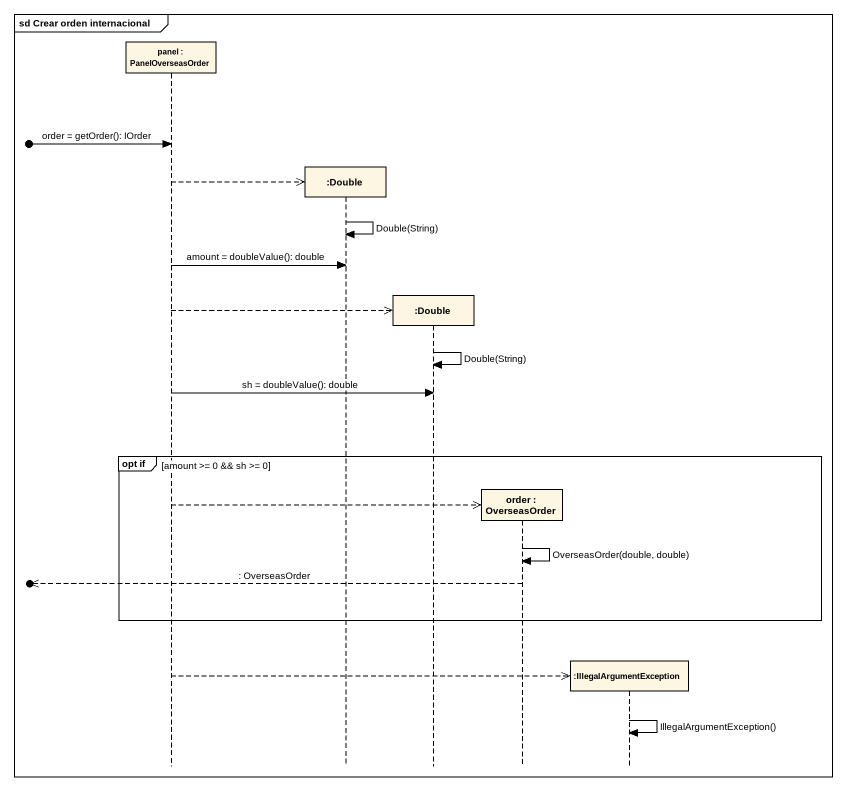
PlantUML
@startuml
mainframe sd Crear orden internacional
hide footbox
participant "panel : PanelOverseasOrder" as panel
participant ":Double" as Double
participant ":Double" as Double_2
participant "order : OverseasOrder" as order
participant ":IllegalArgumentException" as IllegalArgumentException

[o-> panel : order = getOrder(): IOrder
panel -->> Double **
Double -> Double : Double(String)
panel -> Double : amount = doubleValue(): double
panel -->> Double_2 **
Double_2 -> Double_2 : Double(String)
panel -> Double_2 : sh = doubleValue(): double
group opt if [amount >= 0 && sh >= 0]
  panel -->> order **
  order -> order : OverseasOrder(double, double)
  [o<<-- order : : OverseasOrder
end
panel -->> IllegalArgumentException **
IllegalArgumentException -> IllegalArgumentException : IllegalArgumentException()
@enduml
